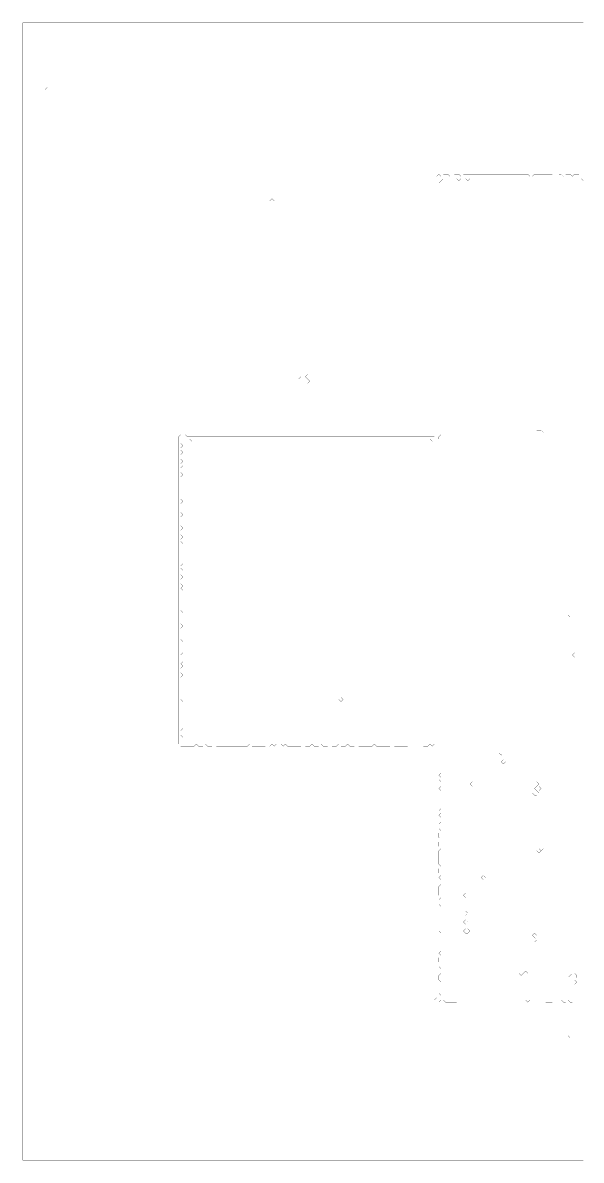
# Model space of a CAD drawing. Header units: metres. Extents: x 0 to 5148, y -5148 to 0.
# Drawn here: x 0 to 2529, y -5148 to 0 of the extents above; entities that cross this region are included whole.
import ezdxf

# ---------------------------------------------------------------- set-up
doc = ezdxf.new("R2010")
doc.units = ezdxf.units.M
for name, color, linetype in [('conductor', 1, 'Continuous'), ('dielectric', 8, 'Continuous'), ('substrate', 5, 'Continuous')]:
    doc.layers.add(name, color=color, linetype=linetype)

msp = doc.modelspace()

# ---------------------------------------------------------------- linework, layer by layer
at = {"layer": 'conductor', "const_width": 0.5}
msp.add_lwpolyline([(2538.7, -715.3), (2528.6, -705.2), (2518.6, -705.2), (2508.5, -705.2), (2498.4, -705.2), (2488.3, -705.2), (2478.3, -705.2), (2468.2, -705.2), (2458.1, -705.2), (2448, -705.2), (2438, -705.2), (2427.9, -705.2), (2417.8, -705.2), (2407.7, -705.2), (2397.7, -705.2), (2387.6, -705.2), (2377.5, -705.2), (2367.4, -705.2), (2357.4, -705.2), (2347.3, -705.2), (2337.2, -705.2), (2327.1, -705.2), (2317.1, -705.2), (2307, -705.2), (2296.9, -705.2), (2286.8, -705.2), (2276.8, -705.2), (2266.7, -705.2), (2256.6, -705.2), (2246.6, -705.2), (2236.5, -705.2), (2226.4, -705.2), (2216.3, -705.2), (2206.3, -705.2), (2196.2, -705.2), (2186.1, -705.2), (2176, -705.2), (2166, -705.2), (2155.9, -705.2), (2145.8, -705.2), (2135.7, -705.2), (2125.7, -705.2), (2115.6, -705.2), (2105.5, -705.2), (2095.4, -705.2), (2085.4, -705.2), (2075.3, -705.2), (2065.2, -705.2), (2055.1, -705.2), (2045.1, -705.2), (2035, -705.2), (2024.9, -705.2), (2014.8, -715.3), (2004.8, -705.2), (1994.7, -705.2), (1984.6, -705.2), (1974.5, -715.3), (1964.5, -705.2), (1954.4, -705.2), (1944.3, -705.2), (1934.2, -705.2), (1924.2, -705.2), (1914.1, -705.2), (1904, -705.2), (1894, -715.3), (1883.9, -725.3), (1894, -735.4), (1894, -745.5), (1894, -755.6), (1894, -765.6), (1894, -775.7), (1894, -785.8), (1894, -795.9), (1894, -805.9), (1894, -816), (1894, -826.1), (1894, -836.2), (1894, -846.2), (1894, -856.3), (1894, -866.4), (1894, -876.5), (1894, -886.5), (1894, -896.6), (1894, -906.7), (1894, -916.8), (1894, -926.8), (1894, -936.9), (1894, -947), (1894, -957.1), (1894, -967.1), (1894, -977.2), (1894, -987.3), (1894, -997.3), (1894, -1007.4), (1894, -1017.5), (1894, -1027.6), (1894, -1037.6), (1894, -1047.7), (1894, -1057.8), (1894, -1067.9), (1894, -1077.9), (1894, -1088), (1894, -1098.1), (1894, -1108.2), (1894, -1118.2), (1894, -1128.3), (1894, -1138.4), (1894, -1148.5), (1894, -1158.5), (1894, -1168.6), (1894, -1178.7), (1894, -1188.8), (1894, -1198.8), (1894, -1208.9), (1894, -1219), (1894, -1229.1), (1894, -1239.1), (1894, -1249.2), (1894, -1259.3), (1894, -1269.4), (1894, -1279.4), (1894, -1289.5), (1894, -1299.6), (1894, -1309.6), (1894, -1319.7), (1894, -1329.8), (1894, -1339.9), (1894, -1349.9), (1894, -1360), (1894, -1370.1), (1894, -1380.2), (1894, -1390.2), (1894, -1400.3), (1894, -1410.4), (1894, -1420.5), (1894, -1430.5), (1894, -1440.6), (1894, -1450.7), (1894, -1460.8), (1894, -1470.8), (1894, -1480.9), (1894, -1491), (1894, -1501.1), (1894, -1511.1), (1894, -1521.2), (1894, -1531.3), (1894, -1541.4), (1894, -1551.4), (1894, -1561.5), (1894, -1571.6), (1894, -1581.7), (1894, -1591.7), (1894, -1601.8), (1894, -1611.9), (1894, -1621.9), (1894, -1632), (1894, -1642.1), (1894, -1652.2), (1894, -1662.2), (1894, -1672.3), (1894, -1682.4), (1894, -1692.5), (1894, -1702.5), (1894, -1712.6), (1894, -1722.7), (1894, -1732.8), (1894, -1742.8), (1894, -1752.9), (1894, -1763), (1894, -1773.1), (1894, -1783.1), (1894, -1793.2), (1894, -1803.3), (1894, -1813.4), (1894, -1823.4), (1894, -1833.5), (1894, -1843.6), (1894, -1853.7), (1894, -1863.7), (1883.9, -1873.8), (1883.9, -1883.9), (1873.8, -1894), (1863.7, -1894), (1853.7, -1894), (1843.6, -1883.9), (1833.5, -1883.9), (1823.4, -1883.9), (1813.4, -1883.9), (1803.3, -1883.9), (1793.2, -1883.9), (1783.1, -1883.9), (1773.1, -1883.9), (1763, -1894), (1752.9, -1894), (1742.8, -1894), (1732.8, -1894), (1722.7, -1894), (1712.6, -1894), (1702.5, -1894), (1692.5, -1894), (1682.4, -1894), (1672.3, -1894), (1662.2, -1894), (1652.2, -1894), (1642.1, -1894), (1632, -1894), (1621.9, -1894), (1611.9, -1894), (1601.8, -1894), (1591.7, -1894), (1581.7, -1894), (1571.6, -1894), (1561.5, -1894), (1551.4, -1894), (1541.4, -1894), (1531.3, -1894), (1521.2, -1894), (1511.1, -1894), (1501.1, -1894), (1491, -1894), (1480.9, -1894), (1470.8, -1894), (1460.8, -1894), (1450.7, -1894), (1440.6, -1894), (1430.5, -1894), (1420.5, -1894), (1410.4, -1894), (1400.3, -1894), (1390.2, -1894), (1380.2, -1894), (1370.1, -1894), (1360, -1894), (1349.9, -1894), (1339.9, -1894), (1329.8, -1894), (1319.7, -1894), (1309.6, -1894), (1299.6, -1894), (1289.5, -1894), (1279.4, -1894), (1269.4, -1894), (1259.3, -1894), (1249.2, -1894), (1239.1, -1894), (1229.1, -1894), (1219, -1894), (1208.9, -1894), (1198.8, -1894), (1188.8, -1894), (1178.7, -1894), (1168.6, -1894), (1158.5, -1894), (1148.5, -1894), (1138.4, -1894), (1128.3, -1894), (1118.2, -1894), (1108.2, -1894), (1098.1, -1894), (1088, -1894), (1077.9, -1894), (1067.9, -1894), (1057.8, -1894), (1047.7, -1894), (1037.6, -1894), (1027.6, -1894), (1017.5, -1894), (1007.4, -1894), (997.3, -1894), (987.3, -1894), (977.2, -1894), (967.1, -1894), (957.1, -1894), (947, -1894), (936.9, -1894), (926.8, -1894), (916.8, -1894), (906.7, -1894), (896.6, -1894), (886.5, -1894), (876.5, -1894), (866.4, -1894), (856.3, -1894), (846.2, -1894), (836.2, -1894), (826.1, -1894), (816, -1894), (805.9, -1894), (795.9, -1894), (785.8, -1894), (775.7, -1894), (765.6, -1894), (755.6, -1883.9), (745.5, -1883.9), (735.4, -1883.9), (725.3, -1883.9), (725.3, -1894), (715.3, -1904), (725.3, -1914.1), (715.3, -1924.2), (715.3, -1934.2), (725.3, -1944.3), (715.3, -1954.4), (725.3, -1964.5), (715.3, -1974.5), (725.3, -1984.6), (715.3, -1994.7), (725.3, -2004.8), (715.3, -2014.8), (715.3, -2024.9), (715.3, -2035), (725.3, -2045.1), (715.3, -2055.1), (715.3, -2065.2), (715.3, -2075.3), (725.3, -2085.4), (715.3, -2095.4), (715.3, -2105.5), (715.3, -2115.6), (725.3, -2125.7), (715.3, -2135.7), (715.3, -2145.8), (715.3, -2155.9), (725.3, -2166), (715.3, -2176), (715.3, -2186.1), (715.3, -2196.2), (715.3, -2206.3), (715.3, -2216.3), (725.3, -2226.4), (715.3, -2236.5), (725.3, -2246.6), (715.3, -2256.6), (715.3, -2266.7), (715.3, -2276.8), (725.3, -2286.8), (715.3, -2296.9), (725.3, -2307), (715.3, -2317.1), (725.3, -2327.1), (715.3, -2337.2), (715.3, -2347.3), (725.3, -2357.4), (725.3, -2367.4), (725.3, -2377.5), (725.3, -2387.6), (725.3, -2397.7), (725.3, -2407.7), (715.3, -2417.8), (715.3, -2427.9), (725.3, -2438), (725.3, -2448), (715.3, -2458.1), (715.3, -2468.2), (725.3, -2478.3), (725.3, -2488.3), (715.3, -2498.4), (725.3, -2508.5), (715.3, -2518.6), (725.3, -2528.6), (715.3, -2538.7), (725.3, -2548.8), (715.3, -2558.9), (725.3, -2568.9), (725.3, -2579), (725.3, -2589.1), (725.3, -2599.1), (725.3, -2609.2), (725.3, -2619.3), (725.3, -2629.4), (725.3, -2639.4), (725.3, -2649.5), (715.3, -2659.6), (725.3, -2669.7), (725.3, -2679.7), (725.3, -2689.8), (725.3, -2699.9), (725.3, -2710), (715.3, -2720), (725.3, -2730.1), (715.3, -2740.2), (725.3, -2750.3), (725.3, -2760.3), (725.3, -2770.4), (715.3, -2780.5), (715.3, -2790.6), (725.3, -2800.6), (725.3, -2810.7), (715.3, -2820.8), (715.3, -2830.9), (725.3, -2840.9), (725.3, -2851), (715.3, -2861.1), (725.3, -2871.2), (725.3, -2881.2), (725.3, -2891.3), (715.3, -2901.4), (725.3, -2911.4), (715.3, -2921.5), (725.3, -2931.6), (715.3, -2941.7), (725.3, -2951.7), (715.3, -2961.8), (725.3, -2971.9), (725.3, -2982), (725.3, -2992), (725.3, -3002.1), (725.3, -3012.2), (725.3, -3022.3), (725.3, -3032.3), (725.3, -3042.4), (725.3, -3052.5), (715.3, -3062.6), (725.3, -3072.6), (725.3, -3082.7), (725.3, -3092.8), (715.3, -3102.9), (715.3, -3112.9), (725.3, -3123), (725.3, -3133.1), (725.3, -3143.2), (725.3, -3153.2), (725.3, -3163.3), (725.3, -3173.4), (725.3, -3183.5), (725.3, -3193.5), (715.3, -3203.6), (725.3, -3213.7), (715.3, -3223.8), (725.3, -3233.8), (725.3, -3243.9), (725.3, -3254), (735.4, -3254), (745.5, -3254), (755.6, -3254), (765.6, -3254), (775.7, -3254), (785.8, -3254), (795.9, -3254), (805.9, -3254), (816, -3254), (826.1, -3254), (836.2, -3254), (846.2, -3254), (856.3, -3254), (866.4, -3254), (876.5, -3254), (886.5, -3254), (896.6, -3254), (906.7, -3254), (916.8, -3254), (926.8, -3254), (936.9, -3254), (947, -3254), (957.1, -3254), (967.1, -3254), (977.2, -3254), (987.3, -3254), (997.3, -3254), (1007.4, -3254), (1017.5, -3254), (1027.6, -3254), (1037.6, -3254), (1047.7, -3254), (1057.8, -3254), (1067.9, -3254), (1077.9, -3254), (1088, -3254), (1098.1, -3254), (1108.2, -3254), (1118.2, -3254), (1128.3, -3254), (1138.4, -3254), (1148.5, -3254), (1158.5, -3254), (1168.6, -3254), (1178.7, -3254), (1188.8, -3254), (1198.8, -3254), (1208.9, -3254), (1219, -3254), (1229.1, -3254), (1239.1, -3254), (1249.2, -3254), (1259.3, -3254), (1269.4, -3254), (1279.4, -3254), (1289.5, -3254), (1299.6, -3254), (1309.6, -3254), (1319.7, -3254), (1329.8, -3254), (1339.9, -3254), (1349.9, -3254), (1360, -3254), (1370.1, -3254), (1380.2, -3254), (1390.2, -3254), (1400.3, -3254), (1410.4, -3254), (1420.5, -3254), (1430.5, -3254), (1440.6, -3254), (1450.7, -3254), (1460.8, -3254), (1470.8, -3254), (1480.9, -3254), (1491, -3254), (1501.1, -3254), (1511.1, -3254), (1521.2, -3254), (1531.3, -3254), (1541.4, -3254), (1551.4, -3254), (1561.5, -3254), (1571.6, -3254), (1581.7, -3254), (1591.7, -3254), (1601.8, -3254), (1611.9, -3254), (1621.9, -3254), (1632, -3254), (1642.1, -3254), (1652.2, -3254), (1662.2, -3254), (1672.3, -3254), (1682.4, -3254), (1692.5, -3254), (1702.5, -3254), (1712.6, -3254), (1722.7, -3254), (1732.8, -3254), (1742.8, -3254), (1752.9, -3254), (1763, -3254), (1773.1, -3254), (1783.1, -3254), (1793.2, -3254), (1803.3, -3254), (1813.4, -3254), (1823.4, -3254), (1833.5, -3254), (1843.6, -3254), (1853.7, -3254), (1863.7, -3254), (1873.8, -3254), (1883.9, -3254), (1894, -3264), (1894, -3274.1), (1894, -3284.2), (1894, -3294.3), (1894, -3304.3), (1894, -3314.4), (1894, -3324.5), (1894, -3334.6), (1894, -3344.6), (1894, -3354.7), (1894, -3364.8), (1894, -3374.9), (1894, -3384.9), (1894, -3395), (1883.9, -3405.1), (1894, -3415.2), (1883.9, -3425.2), (1894, -3435.3), (1883.9, -3445.4), (1894, -3455.5), (1883.9, -3465.5), (1894, -3475.6), (1894, -3485.7), (1894, -3495.8), (1894, -3505.8), (1894, -3515.9), (1894, -3526), (1894, -3536.1), (1883.9, -3546.1), (1894, -3556.2), (1883.9, -3566.3), (1894, -3576.3), (1883.9, -3586.4), (1894, -3596.5), (1883.9, -3606.6), (1894, -3616.6), (1883.9, -3626.7), (1894, -3636.8), (1883.9, -3646.9), (1894, -3656.9), (1883.9, -3667), (1883.9, -3677.1), (1883.9, -3687.2), (1894, -3697.2), (1883.9, -3707.3), (1883.9, -3717.4), (1883.9, -3727.5), (1894, -3737.5), (1883.9, -3747.6), (1883.9, -3757.7), (1883.9, -3767.8), (1883.9, -3777.8), (1883.9, -3787.9), (1883.9, -3798), (1883.9, -3808.1), (1894, -3818.1), (1883.9, -3828.2), (1883.9, -3838.3), (1883.9, -3848.4), (1894, -3858.4), (1883.9, -3868.5), (1894, -3878.6), (1883.9, -3888.6), (1894, -3898.7), (1883.9, -3908.8), (1883.9, -3918.9), (1883.9, -3928.9), (1883.9, -3939), (1883.9, -3949.1), (1894, -3959.2), (1883.9, -3969.2), (1894, -3979.3), (1883.9, -3989.4), (1894, -3999.5), (1894, -4009.5), (1894, -4019.6), (1894, -4029.7), (1894, -4039.8), (1894, -4049.8), (1894, -4059.9), (1894, -4070), (1894, -4080.1), (1894, -4090.1), (1894, -4100.2), (1883.9, -4110.3), (1894, -4120.4), (1894, -4130.4), (1894, -4140.5), (1894, -4150.6), (1894, -4160.7), (1894, -4170.7), (1894, -4180.8), (1894, -4190.9), (1894, -4200.9), (1883.9, -4211), (1894, -4221.1), (1883.9, -4231.2), (1883.9, -4241.2), (1883.9, -4251.3), (1894, -4261.4), (1883.9, -4271.5), (1894, -4281.5), (1883.9, -4291.6), (1894, -4301.7), (1883.9, -4311.8), (1883.9, -4321.8), (1883.9, -4331.9), (1894, -4342), (1883.9, -4352.1), (1894, -4362.1), (1894, -4372.2), (1894, -4382.3), (1883.9, -4392.4), (1894, -4402.4), (1883.9, -4412.5), (1894, -4422.6), (1883.9, -4432.7), (1894, -4422.6), (1904, -4422.6), (1914.1, -4432.7), (1924.2, -4432.7), (1934.2, -4432.7), (1944.3, -4432.7), (1954.4, -4432.7), (1964.5, -4432.7), (1974.5, -4422.6), (1984.6, -4422.6), (1994.7, -4422.6), (2004.8, -4422.6), (2014.8, -4422.6), (2024.9, -4422.6), (2035, -4422.6), (2045.1, -4422.6), (2055.1, -4422.6), (2065.2, -4422.6), (2075.3, -4422.6), (2085.4, -4422.6), (2095.4, -4422.6), (2105.5, -4422.6), (2115.6, -4422.6), (2125.7, -4432.7), (2135.7, -4422.6), (2145.8, -4422.6), (2155.9, -4422.6), (2166, -4422.6), (2176, -4422.6), (2186.1, -4422.6), (2196.2, -4422.6), (2206.3, -4432.7), (2216.3, -4422.6), (2226.4, -4422.6), (2236.5, -4422.6), (2246.6, -4422.6), (2256.6, -4422.6), (2266.7, -4422.6), (2276.8, -4422.6), (2286.8, -4432.7), (2296.9, -4422.6), (2307, -4422.6), (2317.1, -4422.6), (2327.1, -4422.6), (2337.2, -4422.6), (2347.3, -4422.6), (2357.4, -4422.6), (2367.4, -4432.7), (2377.5, -4432.7), (2387.6, -4432.7), (2397.7, -4432.7), (2407.7, -4422.6), (2417.8, -4422.6), (2427.9, -4422.6), (2438, -4422.6), (2448, -4432.7), (2458.1, -4432.7), (2468.2, -4422.6), (2478.3, -4432.7), (2488.3, -4432.7), (2498.4, -4422.6), (2508.5, -4422.6), (2518.6, -4422.6), (2528.6, -4432.7), (2538.7, -4422.6)], dxfattribs=at)
for points in [[(2317.1, -1853.7), (2327.1, -1843.6), (2337.2, -1843.6), (2347.3, -1843.6), (2357.4, -1853.7), (2347.3, -1863.7), (2337.2, -1863.7), (2327.1, -1863.7)], [(2468.2, -2679.7), (2478.3, -2669.7), (2488.3, -2679.7), (2478.3, -2689.8)], [(2488.3, -2861.1), (2498.4, -2851), (2508.5, -2861.1), (2498.4, -2871.2)], [(1430.5, -3062.6), (1440.6, -3052.5), (1450.7, -3062.6), (1440.6, -3072.6)], [(2155.9, -3304.3), (2166, -3294.3), (2176, -3304.3), (2166, -3314.4)], [(2166, -3344.6), (2176, -3334.6), (2186.1, -3344.6), (2176, -3354.7)], [(2024.9, -3445.4), (2035, -3435.3), (2045.1, -3445.4), (2035, -3455.5)], [(2317.1, -3445.4), (2327.1, -3435.3), (2337.2, -3445.4), (2327.1, -3455.5)], [(2307, -3485.7), (2317.1, -3475.6), (2327.1, -3475.6), (2337.2, -3485.7), (2327.1, -3495.8), (2317.1, -3495.8)], [(2317.1, -3465.5), (2327.1, -3455.5), (2337.2, -3455.5), (2347.3, -3465.5), (2337.2, -3475.6), (2327.1, -3475.6)], [(2327.1, -3747.6), (2337.2, -3737.5), (2347.3, -3747.6), (2337.2, -3757.7)], [(2337.2, -3737.5), (2347.3, -3727.5), (2357.4, -3737.5), (2347.3, -3747.6)], [(2075.3, -3868.5), (2085.4, -3858.4), (2095.4, -3868.5), (2085.4, -3878.6)], [(1994.7, -3949.1), (2004.8, -3939), (2014.8, -3949.1), (2004.8, -3959.2)], [(1994.7, -4029.7), (2004.8, -4019.6), (2014.8, -4029.7), (2004.8, -4039.8)], [(1994.7, -4070), (2004.8, -4059.9), (2014.8, -4070), (2004.8, -4080.1)], [(1994.7, -4110.3), (2004.8, -4100.2), (2014.8, -4100.2), (2024.9, -4110.3), (2014.8, -4120.4), (2004.8, -4120.4)], [(2307, -4130.4), (2317.1, -4120.4), (2327.1, -4130.4), (2317.1, -4140.5)], [(2307, -4150.6), (2317.1, -4140.5), (2327.1, -4150.6), (2317.1, -4160.7)], [(2246.6, -4301.7), (2256.6, -4291.6), (2266.7, -4301.7), (2256.6, -4311.8)], [(2266.7, -4301.7), (2276.8, -4291.6), (2286.8, -4301.7), (2276.8, -4311.8)], [(2478.3, -4311.8), (2488.3, -4301.7), (2498.4, -4301.7), (2508.5, -4311.8), (2508.5, -4321.8), (2498.4, -4331.9), (2488.3, -4331.9), (2478.3, -4331.9), (2468.2, -4321.8)], [(2488.3, -4342), (2498.4, -4331.9), (2508.5, -4342), (2498.4, -4352.1)], [(2468.2, -4593.8)]]:
    msp.add_lwpolyline(points, close=True, dxfattribs=at)
at = {"layer": 'dielectric', "const_width": 0.5}
for points in [[(1289.5, -1611.9)], [(826.1, -4321.8)]]:
    msp.add_lwpolyline(points, close=True, dxfattribs=at)
at = {"layer": 'substrate', "const_width": 0.5}
for points in [[(2538.7, 0), (2528.6, 0), (2518.6, 0), (2508.5, 0), (2498.4, 0), (2488.3, 0), (2478.3, 0), (2468.2, 0), (2458.1, 0), (2448, 0), (2438, 0), (2427.9, 0), (2417.8, 0), (2407.7, 0), (2397.7, 0), (2387.6, 0), (2377.5, 0), (2367.4, 0), (2357.4, 0), (2347.3, 0), (2337.2, 0), (2327.1, 0), (2317.1, 0), (2307, 0), (2296.9, 0), (2286.8, 0), (2276.8, 0), (2266.7, 0), (2256.6, 0), (2246.6, 0), (2236.5, 0), (2226.4, 0), (2216.3, 0), (2206.3, 0), (2196.2, 0), (2186.1, 0), (2176, 0), (2166, 0), (2155.9, 0), (2145.8, 0), (2135.7, 0), (2125.7, 0), (2115.6, 0), (2105.5, 0), (2095.4, 0), (2085.4, 0), (2075.3, 0), (2065.2, 0), (2055.1, 0), (2045.1, 0), (2035, 0), (2024.9, 0), (2014.8, 0), (2004.8, 0), (1994.7, 0), (1984.6, 0), (1974.5, 0), (1964.5, 0), (1954.4, 0), (1944.3, 0), (1934.2, 0), (1924.2, 0), (1914.1, 0), (1904, 0), (1894, 0), (1883.9, 0), (1873.8, 0), (1863.7, 0), (1853.7, 0), (1843.6, 0), (1833.5, 0), (1823.4, 0), (1813.4, 0), (1803.3, 0), (1793.2, 0), (1783.1, 0), (1773.1, 0), (1763, 0), (1752.9, 0), (1742.8, 0), (1732.8, 0), (1722.7, 0), (1712.6, 0), (1702.5, 0), (1692.5, 0), (1682.4, 0), (1672.3, 0), (1662.2, 0), (1652.2, 0), (1642.1, 0), (1632, 0), (1621.9, 0), (1611.9, 0), (1601.8, 0), (1591.7, 0), (1581.7, 0), (1571.6, 0), (1561.5, 0), (1551.4, 0), (1541.4, 0), (1531.3, 0), (1521.2, 0), (1511.1, 0), (1501.1, 0), (1491, 0), (1480.9, 0), (1470.8, 0), (1460.8, 0), (1450.7, 0), (1440.6, 0), (1430.5, 0), (1420.5, 0), (1410.4, 0), (1400.3, 0), (1390.2, 0), (1380.2, 0), (1370.1, 0), (1360, 0), (1349.9, 0), (1339.9, 0), (1329.8, 0), (1319.7, 0), (1309.6, 0), (1299.6, 0), (1289.5, 0), (1279.4, 0), (1269.4, 0), (1259.3, 0), (1249.2, 0), (1239.1, 0), (1229.1, 0), (1219, 0), (1208.9, 0), (1198.8, 0), (1188.8, 0), (1178.7, 0), (1168.6, 0), (1158.5, 0), (1148.5, 0), (1138.4, 0), (1128.3, 0), (1118.2, 0), (1108.2, 0), (1098.1, 0), (1088, 0), (1077.9, 0), (1067.9, 0), (1057.8, 0), (1047.7, 0), (1037.6, 0), (1027.6, 0), (1017.5, 0), (1007.4, 0), (997.3, 0), (987.3, 0), (977.2, 0), (967.1, 0), (957.1, 0), (947, 0), (936.9, 0), (926.8, 0), (916.8, 0), (906.7, 0), (896.6, 0), (886.5, 0), (876.5, 0), (866.4, 0), (856.3, 0), (846.2, 0), (836.2, 0), (826.1, 0), (816, 0), (805.9, 0), (795.9, 0), (785.8, 0), (775.7, 0), (765.6, 0), (755.6, 0), (745.5, 0), (735.4, 0), (725.3, 0), (715.3, 0), (705.2, 0), (695.1, 0), (685, 0), (675, 0), (664.9, 0), (654.8, 0), (644.8, 0), (634.7, 0), (624.6, 0), (614.5, 0), (604.5, 0), (594.4, 0), (584.3, 0), (574.2, 0), (564.2, 0), (554.1, 0), (544, 0), (533.9, 0), (523.9, 0), (513.8, 0), (503.7, 0), (493.6, 0), (483.6, 0), (473.5, 0), (463.4, 0), (453.3, 0), (443.3, 0), (433.2, 0), (423.1, 0), (413, 0), (403, 0), (392.9, 0), (382.8, 0), (372.7, 0), (362.7, 0), (352.6, 0), (342.5, 0), (332.4, 0), (322.4, 0), (312.3, 0), (302.2, 0), (292.2, 0), (282.1, 0), (272, 0), (261.9, 0), (251.9, 0), (241.8, 0), (231.7, 0), (221.6, 0), (211.6, 0), (201.5, 0), (191.4, 0), (181.3, 0), (171.3, 0), (161.2, 0), (151.1, 0), (141, 0), (131, 0), (120.9, 0), (110.8, 0), (100.7, 0), (90.7, 0), (80.6, 0), (70.5, 0), (60.4, 0), (50.4, 0), (40.3, 0), (30.2, 0), (20.1, 0), (10.1, 0), (0, 0), (0, -10.1), (0, -20.1), (0, -30.2), (0, -40.3), (0, -50.4), (0, -60.4), (0, -70.5), (0, -80.6), (0, -90.7), (0, -100.7), (0, -110.8), (0, -120.9), (0, -131), (0, -141), (0, -151.1), (0, -161.2), (0, -171.3), (0, -181.3), (0, -191.4), (0, -201.5), (0, -211.6), (0, -221.6), (0, -231.7), (0, -241.8), (0, -251.9), (0, -261.9), (0, -272), (0, -282.1), (0, -292.2), (0, -302.2), (0, -312.3), (0, -322.4), (0, -332.4), (0, -342.5), (0, -352.6), (0, -362.7), (0, -372.7), (0, -382.8), (0, -392.9), (0, -403), (0, -413), (0, -423.1), (0, -433.2), (0, -443.3), (0, -453.3), (0, -463.4), (0, -473.5), (0, -483.6), (0, -493.6), (0, -503.7), (0, -513.8), (0, -523.9), (0, -533.9), (0, -544), (0, -554.1), (0, -564.2), (0, -574.2), (0, -584.3), (0, -594.4), (0, -604.5), (0, -614.5), (0, -624.6), (0, -634.7), (0, -644.8), (0, -654.8), (0, -664.9), (0, -675), (0, -685), (0, -695.1), (0, -705.2), (0, -715.3), (0, -725.3), (0, -735.4), (0, -745.5), (0, -755.6), (0, -765.6), (0, -775.7), (0, -785.8), (0, -795.9), (0, -805.9), (0, -816), (0, -826.1), (0, -836.2), (0, -846.2), (0, -856.3), (0, -866.4), (0, -876.5), (0, -886.5), (0, -896.6), (0, -906.7), (0, -916.8), (0, -926.8), (0, -936.9), (0, -947), (0, -957.1), (0, -967.1), (0, -977.2), (0, -987.3), (0, -997.3), (0, -1007.4), (0, -1017.5), (0, -1027.6), (0, -1037.6), (0, -1047.7), (0, -1057.8), (0, -1067.9), (0, -1077.9), (0, -1088), (0, -1098.1), (0, -1108.2), (0, -1118.2), (0, -1128.3), (0, -1138.4), (0, -1148.5), (0, -1158.5), (0, -1168.6), (0, -1178.7), (0, -1188.8), (0, -1198.8), (0, -1208.9), (0, -1219), (0, -1229.1), (0, -1239.1), (0, -1249.2), (0, -1259.3), (0, -1269.4), (0, -1279.4), (0, -1289.5), (0, -1299.6), (0, -1309.6), (0, -1319.7), (0, -1329.8), (0, -1339.9), (0, -1349.9), (0, -1360), (0, -1370.1), (0, -1380.2), (0, -1390.2), (0, -1400.3), (0, -1410.4), (0, -1420.5), (0, -1430.5), (0, -1440.6), (0, -1450.7), (0, -1460.8), (0, -1470.8), (0, -1480.9), (0, -1491), (0, -1501.1), (0, -1511.1), (0, -1521.2), (0, -1531.3), (0, -1541.4), (0, -1551.4), (0, -1561.5), (0, -1571.6), (0, -1581.7), (0, -1591.7), (0, -1601.8), (0, -1611.9), (0, -1621.9), (0, -1632), (0, -1642.1), (0, -1652.2), (0, -1662.2), (0, -1672.3), (0, -1682.4), (0, -1692.5), (0, -1702.5), (0, -1712.6), (0, -1722.7), (0, -1732.8), (0, -1742.8), (0, -1752.9), (0, -1763), (0, -1773.1), (0, -1783.1), (0, -1793.2), (0, -1803.3), (0, -1813.4), (0, -1823.4), (0, -1833.5), (0, -1843.6), (0, -1853.7), (0, -1863.7), (0, -1873.8), (0, -1883.9), (0, -1894), (0, -1904), (0, -1914.1), (0, -1924.2), (0, -1934.2), (0, -1944.3), (0, -1954.4), (0, -1964.5), (0, -1974.5), (0, -1984.6), (0, -1994.7), (0, -2004.8), (0, -2014.8), (0, -2024.9), (0, -2035), (0, -2045.1), (0, -2055.1), (0, -2065.2), (0, -2075.3), (0, -2085.4), (0, -2095.4), (0, -2105.5), (0, -2115.6), (0, -2125.7), (0, -2135.7), (0, -2145.8), (0, -2155.9), (0, -2166), (0, -2176), (0, -2186.1), (0, -2196.2), (0, -2206.3), (0, -2216.3), (0, -2226.4), (0, -2236.5), (0, -2246.6), (0, -2256.6), (0, -2266.7), (0, -2276.8), (0, -2286.8), (0, -2296.9), (0, -2307), (0, -2317.1), (0, -2327.1), (0, -2337.2), (0, -2347.3), (0, -2357.4), (0, -2367.4), (0, -2377.5), (0, -2387.6), (0, -2397.7), (0, -2407.7), (0, -2417.8), (0, -2427.9), (0, -2438), (0, -2448), (0, -2458.1), (0, -2468.2), (0, -2478.3), (0, -2488.3), (0, -2498.4), (0, -2508.5), (0, -2518.6), (0, -2528.6), (0, -2538.7), (0, -2548.8), (0, -2558.9), (0, -2568.9), (0, -2579), (0, -2589.1), (0, -2599.1), (0, -2609.2), (0, -2619.3), (0, -2629.4), (0, -2639.4), (0, -2649.5), (0, -2659.6), (0, -2669.7), (0, -2679.7), (0, -2689.8), (0, -2699.9), (0, -2710), (0, -2720), (0, -2730.1), (0, -2740.2), (0, -2750.3), (0, -2760.3), (0, -2770.4), (0, -2780.5), (0, -2790.6), (0, -2800.6), (0, -2810.7), (0, -2820.8), (0, -2830.9), (0, -2840.9), (0, -2851), (0, -2861.1), (0, -2871.2), (0, -2881.2), (0, -2891.3), (0, -2901.4), (0, -2911.4), (0, -2921.5), (0, -2931.6), (0, -2941.7), (0, -2951.7), (0, -2961.8), (0, -2971.9), (0, -2982), (0, -2992), (0, -3002.1), (0, -3012.2), (0, -3022.3), (0, -3032.3), (0, -3042.4), (0, -3052.5), (0, -3062.6), (0, -3072.6), (0, -3082.7), (0, -3092.8), (0, -3102.9), (0, -3112.9), (0, -3123), (0, -3133.1), (0, -3143.2), (0, -3153.2), (0, -3163.3), (0, -3173.4), (0, -3183.5), (0, -3193.5), (0, -3203.6), (0, -3213.7), (0, -3223.8), (0, -3233.8), (0, -3243.9), (0, -3254), (0, -3264), (0, -3274.1), (0, -3284.2), (0, -3294.3), (0, -3304.3), (0, -3314.4), (0, -3324.5), (0, -3334.6), (0, -3344.6), (0, -3354.7), (0, -3364.8), (0, -3374.9), (0, -3384.9), (0, -3395), (0, -3405.1), (0, -3415.2), (0, -3425.2), (0, -3435.3), (0, -3445.4), (0, -3455.5), (0, -3465.5), (0, -3475.6), (0, -3485.7), (0, -3495.8), (0, -3505.8), (0, -3515.9), (0, -3526), (0, -3536.1), (0, -3546.1), (0, -3556.2), (0, -3566.3), (0, -3576.3), (0, -3586.4), (0, -3596.5), (0, -3606.6), (0, -3616.6), (0, -3626.7), (0, -3636.8), (0, -3646.9), (0, -3656.9), (0, -3667), (0, -3677.1), (0, -3687.2), (0, -3697.2), (0, -3707.3), (0, -3717.4), (0, -3727.5), (0, -3737.5), (0, -3747.6), (0, -3757.7), (0, -3767.8), (0, -3777.8), (0, -3787.9), (0, -3798), (0, -3808.1), (0, -3818.1), (0, -3828.2), (0, -3838.3), (0, -3848.4), (0, -3858.4), (0, -3868.5), (0, -3878.6), (0, -3888.6), (0, -3898.7), (0, -3908.8), (0, -3918.9), (0, -3928.9), (0, -3939), (0, -3949.1), (0, -3959.2), (0, -3969.2), (0, -3979.3), (0, -3989.4), (0, -3999.5), (0, -4009.5), (0, -4019.6), (0, -4029.7), (0, -4039.8), (0, -4049.8), (0, -4059.9), (0, -4070), (0, -4080.1), (0, -4090.1), (0, -4100.2), (0, -4110.3), (0, -4120.4), (0, -4130.4), (0, -4140.5), (0, -4150.6), (0, -4160.7), (0, -4170.7), (0, -4180.8), (0, -4190.9), (0, -4200.9), (0, -4211), (0, -4221.1), (0, -4231.2), (0, -4241.2), (0, -4251.3), (0, -4261.4), (0, -4271.5), (0, -4281.5), (0, -4291.6), (0, -4301.7), (0, -4311.8), (0, -4321.8), (0, -4331.9), (0, -4342), (0, -4352.1), (0, -4362.1), (0, -4372.2), (0, -4382.3), (0, -4392.4), (0, -4402.4), (0, -4412.5), (0, -4422.6), (0, -4432.7), (0, -4442.7), (0, -4452.8), (0, -4462.9), (0, -4473), (0, -4483), (0, -4493.1), (0, -4503.2), (0, -4513.2), (0, -4523.3), (0, -4533.4), (0, -4543.5), (0, -4553.5), (0, -4563.6), (0, -4573.7), (0, -4583.8), (0, -4593.8), (0, -4603.9), (0, -4614), (0, -4624.1), (0, -4634.1), (0, -4644.2), (0, -4654.3), (0, -4664.4), (0, -4674.4), (0, -4684.5), (0, -4694.6), (0, -4704.7), (0, -4714.7), (0, -4724.8), (0, -4734.9), (0, -4745), (0, -4755), (0, -4765.1), (0, -4775.2), (0, -4785.3), (0, -4795.3), (0, -4805.4), (0, -4815.5), (0, -4825.6), (0, -4835.6), (0, -4845.7), (0, -4855.8), (0, -4865.8), (0, -4875.9), (0, -4886), (0, -4896.1), (0, -4906.1), (0, -4916.2), (0, -4926.3), (0, -4936.4), (0, -4946.4), (0, -4956.5), (0, -4966.6), (0, -4976.7), (0, -4986.7), (0, -4996.8), (0, -5006.9), (0, -5017), (0, -5027), (0, -5037.1), (0, -5047.2), (0, -5057.3), (0, -5067.3), (0, -5077.4), (0, -5087.5), (0, -5097.6), (0, -5107.6), (0, -5117.7), (0, -5127.8), (0, -5137.9), (0, -5147.9), (10.1, -5147.9), (20.1, -5147.9), (30.2, -5147.9), (40.3, -5147.9), (50.4, -5147.9), (60.4, -5147.9), (70.5, -5147.9), (80.6, -5147.9), (90.7, -5147.9), (100.7, -5147.9), (110.8, -5147.9), (120.9, -5147.9), (131, -5147.9), (141, -5147.9), (151.1, -5147.9), (161.2, -5147.9), (171.3, -5147.9), (181.3, -5147.9), (191.4, -5147.9), (201.5, -5147.9), (211.6, -5147.9), (221.6, -5147.9), (231.7, -5147.9), (241.8, -5147.9), (251.9, -5147.9), (261.9, -5147.9), (272, -5147.9), (282.1, -5147.9), (292.2, -5147.9), (302.2, -5147.9), (312.3, -5147.9), (322.4, -5147.9), (332.4, -5147.9), (342.5, -5147.9), (352.6, -5147.9), (362.7, -5147.9), (372.7, -5147.9), (382.8, -5147.9), (392.9, -5147.9), (403, -5147.9), (413, -5147.9), (423.1, -5147.9), (433.2, -5147.9), (443.3, -5147.9), (453.3, -5147.9), (463.4, -5147.9), (473.5, -5147.9), (483.6, -5147.9), (493.6, -5147.9), (503.7, -5147.9), (513.8, -5147.9), (523.9, -5147.9), (533.9, -5147.9), (544, -5147.9), (554.1, -5147.9), (564.2, -5147.9), (574.2, -5147.9), (584.3, -5147.9), (594.4, -5147.9), (604.5, -5147.9), (614.5, -5147.9), (624.6, -5147.9), (634.7, -5147.9), (644.8, -5147.9), (654.8, -5147.9), (664.9, -5147.9), (675, -5147.9), (685, -5147.9), (695.1, -5147.9), (705.2, -5147.9), (715.3, -5147.9), (725.3, -5147.9), (735.4, -5147.9), (745.5, -5147.9), (755.6, -5147.9), (765.6, -5147.9), (775.7, -5147.9), (785.8, -5147.9), (795.9, -5147.9), (805.9, -5147.9), (816, -5147.9), (826.1, -5147.9), (836.2, -5147.9), (846.2, -5147.9), (856.3, -5147.9), (866.4, -5147.9), (876.5, -5147.9), (886.5, -5147.9), (896.6, -5147.9), (906.7, -5147.9), (916.8, -5147.9), (926.8, -5147.9), (936.9, -5147.9), (947, -5147.9), (957.1, -5147.9), (967.1, -5147.9), (977.2, -5147.9), (987.3, -5147.9), (997.3, -5147.9), (1007.4, -5147.9), (1017.5, -5147.9), (1027.6, -5147.9), (1037.6, -5147.9), (1047.7, -5147.9), (1057.8, -5147.9), (1067.9, -5147.9), (1077.9, -5147.9), (1088, -5147.9), (1098.1, -5147.9), (1108.2, -5147.9), (1118.2, -5147.9), (1128.3, -5147.9), (1138.4, -5147.9), (1148.5, -5147.9), (1158.5, -5147.9), (1168.6, -5147.9), (1178.7, -5147.9), (1188.8, -5147.9), (1198.8, -5147.9), (1208.9, -5147.9), (1219, -5147.9), (1229.1, -5147.9), (1239.1, -5147.9), (1249.2, -5147.9), (1259.3, -5147.9), (1269.4, -5147.9), (1279.4, -5147.9), (1289.5, -5147.9), (1299.6, -5147.9), (1309.6, -5147.9), (1319.7, -5147.9), (1329.8, -5147.9), (1339.9, -5147.9), (1349.9, -5147.9), (1360, -5147.9), (1370.1, -5147.9), (1380.2, -5147.9), (1390.2, -5147.9), (1400.3, -5147.9), (1410.4, -5147.9), (1420.5, -5147.9), (1430.5, -5147.9), (1440.6, -5147.9), (1450.7, -5147.9), (1460.8, -5147.9), (1470.8, -5147.9), (1480.9, -5147.9), (1491, -5147.9), (1501.1, -5147.9), (1511.1, -5147.9), (1521.2, -5147.9), (1531.3, -5147.9), (1541.4, -5147.9), (1551.4, -5147.9), (1561.5, -5147.9), (1571.6, -5147.9), (1581.7, -5147.9), (1591.7, -5147.9), (1601.8, -5147.9), (1611.9, -5147.9), (1621.9, -5147.9), (1632, -5147.9), (1642.1, -5147.9), (1652.2, -5147.9), (1662.2, -5147.9), (1672.3, -5147.9), (1682.4, -5147.9), (1692.5, -5147.9), (1702.5, -5147.9), (1712.6, -5147.9), (1722.7, -5147.9), (1732.8, -5147.9), (1742.8, -5147.9), (1752.9, -5147.9), (1763, -5147.9), (1773.1, -5147.9), (1783.1, -5147.9), (1793.2, -5147.9), (1803.3, -5147.9), (1813.4, -5147.9), (1823.4, -5147.9), (1833.5, -5147.9), (1843.6, -5147.9), (1853.7, -5147.9), (1863.7, -5147.9), (1873.8, -5147.9), (1883.9, -5147.9), (1894, -5147.9), (1904, -5147.9), (1914.1, -5147.9), (1924.2, -5147.9), (1934.2, -5147.9), (1944.3, -5147.9), (1954.4, -5147.9), (1964.5, -5147.9), (1974.5, -5147.9), (1984.6, -5147.9), (1994.7, -5147.9), (2004.8, -5147.9), (2014.8, -5147.9), (2024.9, -5147.9), (2035, -5147.9), (2045.1, -5147.9), (2055.1, -5147.9), (2065.2, -5147.9), (2075.3, -5147.9), (2085.4, -5147.9), (2095.4, -5147.9), (2105.5, -5147.9), (2115.6, -5147.9), (2125.7, -5147.9), (2135.7, -5147.9), (2145.8, -5147.9), (2155.9, -5147.9), (2166, -5147.9), (2176, -5147.9), (2186.1, -5147.9), (2196.2, -5147.9), (2206.3, -5147.9), (2216.3, -5147.9), (2226.4, -5147.9), (2236.5, -5147.9), (2246.6, -5147.9), (2256.6, -5147.9), (2266.7, -5147.9), (2276.8, -5147.9), (2286.8, -5147.9), (2296.9, -5147.9), (2307, -5147.9), (2317.1, -5147.9), (2327.1, -5147.9), (2337.2, -5147.9), (2347.3, -5147.9), (2357.4, -5147.9), (2367.4, -5147.9), (2377.5, -5147.9), (2387.6, -5147.9), (2397.7, -5147.9), (2407.7, -5147.9), (2417.8, -5147.9), (2427.9, -5147.9), (2438, -5147.9), (2448, -5147.9), (2458.1, -5147.9), (2468.2, -5147.9), (2478.3, -5147.9), (2488.3, -5147.9), (2498.4, -5147.9), (2508.5, -5147.9), (2518.6, -5147.9), (2528.6, -5147.9), (2538.7, -5147.9)], [(2538.7, -4442.7), (2528.6, -4442.7), (2518.6, -4442.7), (2508.5, -4442.7), (2498.4, -4442.7), (2488.3, -4442.7), (2478.3, -4442.7), (2468.2, -4442.7), (2458.1, -4442.7), (2448, -4442.7), (2438, -4442.7), (2427.9, -4442.7), (2417.8, -4442.7), (2407.7, -4442.7), (2397.7, -4442.7), (2387.6, -4442.7), (2377.5, -4442.7), (2367.4, -4442.7), (2357.4, -4442.7), (2347.3, -4442.7), (2337.2, -4442.7), (2327.1, -4442.7), (2317.1, -4442.7), (2307, -4442.7), (2296.9, -4442.7), (2286.8, -4442.7), (2276.8, -4442.7), (2266.7, -4442.7), (2256.6, -4442.7), (2246.6, -4442.7), (2236.5, -4442.7), (2226.4, -4442.7), (2216.3, -4442.7), (2206.3, -4442.7), (2196.2, -4442.7), (2186.1, -4442.7), (2176, -4442.7), (2166, -4442.7), (2155.9, -4442.7), (2145.8, -4442.7), (2135.7, -4442.7), (2125.7, -4442.7), (2115.6, -4442.7), (2105.5, -4442.7), (2095.4, -4442.7), (2085.4, -4442.7), (2075.3, -4442.7), (2065.2, -4442.7), (2055.1, -4442.7), (2045.1, -4442.7), (2035, -4442.7), (2024.9, -4442.7), (2014.8, -4442.7), (2004.8, -4442.7), (1994.7, -4442.7), (1984.6, -4442.7), (1974.5, -4442.7), (1964.5, -4442.7), (1954.4, -4442.7), (1944.3, -4442.7), (1934.2, -4442.7), (1924.2, -4442.7), (1914.1, -4442.7), (1904, -4442.7), (1894, -4442.7), (1883.9, -4442.7), (1873.8, -4432.7), (1863.7, -4422.6), (1873.8, -4412.5), (1873.8, -4402.4), (1873.8, -4392.4), (1873.8, -4382.3), (1873.8, -4372.2), (1873.8, -4362.1), (1873.8, -4352.1), (1873.8, -4342), (1873.8, -4331.9), (1873.8, -4321.8), (1873.8, -4311.8), (1873.8, -4301.7), (1873.8, -4291.6), (1873.8, -4281.5), (1873.8, -4271.5), (1873.8, -4261.4), (1873.8, -4251.3), (1873.8, -4241.2), (1873.8, -4231.2), (1873.8, -4221.1), (1873.8, -4211), (1873.8, -4200.9), (1873.8, -4190.9), (1873.8, -4180.8), (1873.8, -4170.7), (1873.8, -4160.7), (1873.8, -4150.6), (1873.8, -4140.5), (1873.8, -4130.4), (1873.8, -4120.4), (1873.8, -4110.3), (1873.8, -4100.2), (1873.8, -4090.1), (1873.8, -4080.1), (1873.8, -4070), (1873.8, -4059.9), (1873.8, -4049.8), (1873.8, -4039.8), (1873.8, -4029.7), (1873.8, -4019.6), (1873.8, -4009.5), (1873.8, -3999.5), (1873.8, -3989.4), (1873.8, -3979.3), (1873.8, -3969.2), (1873.8, -3959.2), (1873.8, -3949.1), (1873.8, -3939), (1873.8, -3928.9), (1873.8, -3918.9), (1873.8, -3908.8), (1873.8, -3898.7), (1873.8, -3888.6), (1873.8, -3878.6), (1873.8, -3868.5), (1873.8, -3858.4), (1873.8, -3848.4), (1873.8, -3838.3), (1873.8, -3828.2), (1873.8, -3818.1), (1873.8, -3808.1), (1873.8, -3798), (1873.8, -3787.9), (1873.8, -3777.8), (1873.8, -3767.8), (1873.8, -3757.7), (1873.8, -3747.6), (1873.8, -3737.5), (1873.8, -3727.5), (1873.8, -3717.4), (1873.8, -3707.3), (1873.8, -3697.2), (1873.8, -3687.2), (1873.8, -3677.1), (1873.8, -3667), (1873.8, -3656.9), (1873.8, -3646.9), (1873.8, -3636.8), (1873.8, -3626.7), (1873.8, -3616.6), (1873.8, -3606.6), (1873.8, -3596.5), (1873.8, -3586.4), (1873.8, -3576.3), (1873.8, -3566.3), (1873.8, -3556.2), (1873.8, -3546.1), (1873.8, -3536.1), (1873.8, -3526), (1873.8, -3515.9), (1873.8, -3505.8), (1873.8, -3495.8), (1873.8, -3485.7), (1873.8, -3475.6), (1873.8, -3465.5), (1873.8, -3455.5), (1873.8, -3445.4), (1873.8, -3435.3), (1873.8, -3425.2), (1873.8, -3415.2), (1873.8, -3405.1), (1873.8, -3395), (1873.8, -3384.9), (1873.8, -3374.9), (1873.8, -3364.8), (1873.8, -3354.7), (1873.8, -3344.6), (1873.8, -3334.6), (1873.8, -3324.5), (1873.8, -3314.4), (1873.8, -3304.3), (1883.9, -3294.3), (1873.8, -3284.2), (1873.8, -3274.1), (1863.7, -3264), (1853.7, -3274.1), (1843.6, -3264), (1833.5, -3274.1), (1823.4, -3274.1), (1813.4, -3274.1), (1803.3, -3264), (1793.2, -3264), (1783.1, -3264), (1773.1, -3264), (1763, -3264), (1752.9, -3264), (1742.8, -3274.1), (1732.8, -3274.1), (1722.7, -3274.1), (1712.6, -3274.1), (1702.5, -3274.1), (1692.5, -3274.1), (1682.4, -3274.1), (1672.3, -3264), (1662.2, -3274.1), (1652.2, -3274.1), (1642.1, -3274.1), (1632, -3274.1), (1621.9, -3274.1), (1611.9, -3274.1), (1601.8, -3274.1), (1591.7, -3264), (1581.7, -3274.1), (1571.6, -3274.1), (1561.5, -3274.1), (1551.4, -3274.1), (1541.4, -3274.1), (1531.3, -3274.1), (1521.2, -3274.1), (1511.1, -3264), (1501.1, -3274.1), (1491, -3274.1), (1480.9, -3274.1), (1470.8, -3264), (1460.8, -3274.1), (1450.7, -3274.1), (1440.6, -3274.1), (1430.5, -3264), (1420.5, -3274.1), (1410.4, -3274.1), (1400.3, -3274.1), (1390.2, -3264), (1380.2, -3274.1), (1370.1, -3274.1), (1360, -3274.1), (1349.9, -3264), (1339.9, -3274.1), (1329.8, -3274.1), (1319.7, -3274.1), (1309.6, -3264), (1299.6, -3274.1), (1289.5, -3274.1), (1279.4, -3274.1), (1269.4, -3264), (1259.3, -3274.1), (1249.2, -3274.1), (1239.1, -3274.1), (1229.1, -3274.1), (1219, -3274.1), (1208.9, -3274.1), (1198.8, -3274.1), (1188.8, -3264), (1178.7, -3274.1), (1168.6, -3264), (1158.5, -3264), (1148.5, -3264), (1138.4, -3274.1), (1128.3, -3264), (1118.2, -3274.1), (1108.2, -3264), (1098.1, -3274.1), (1088, -3274.1), (1077.9, -3274.1), (1067.9, -3274.1), (1057.8, -3274.1), (1047.7, -3274.1), (1037.6, -3274.1), (1027.6, -3264), (1017.5, -3274.1), (1007.4, -3274.1), (997.3, -3274.1), (987.3, -3274.1), (977.2, -3274.1), (967.1, -3274.1), (957.1, -3274.1), (947, -3274.1), (936.9, -3274.1), (926.8, -3274.1), (916.8, -3274.1), (906.7, -3274.1), (896.6, -3274.1), (886.5, -3274.1), (876.5, -3274.1), (866.4, -3264), (856.3, -3274.1), (846.2, -3274.1), (836.2, -3274.1), (826.1, -3264), (816, -3274.1), (805.9, -3274.1), (795.9, -3274.1), (785.8, -3264), (775.7, -3274.1), (765.6, -3274.1), (755.6, -3274.1), (745.5, -3274.1), (735.4, -3274.1), (725.3, -3274.1), (715.3, -3274.1), (705.2, -3264), (705.2, -3254), (705.2, -3243.9), (705.2, -3233.8), (705.2, -3223.8), (705.2, -3213.7), (705.2, -3203.6), (705.2, -3193.5), (705.2, -3183.5), (705.2, -3173.4), (705.2, -3163.3), (705.2, -3153.2), (705.2, -3143.2), (705.2, -3133.1), (705.2, -3123), (705.2, -3112.9), (705.2, -3102.9), (705.2, -3092.8), (705.2, -3082.7), (705.2, -3072.6), (705.2, -3062.6), (705.2, -3052.5), (705.2, -3042.4), (705.2, -3032.3), (705.2, -3022.3), (705.2, -3012.2), (705.2, -3002.1), (705.2, -2992), (705.2, -2982), (705.2, -2971.9), (705.2, -2961.8), (705.2, -2951.7), (705.2, -2941.7), (705.2, -2931.6), (705.2, -2921.5), (705.2, -2911.4), (705.2, -2901.4), (705.2, -2891.3), (705.2, -2881.2), (705.2, -2871.2), (705.2, -2861.1), (705.2, -2851), (705.2, -2840.9), (705.2, -2830.9), (705.2, -2820.8), (705.2, -2810.7), (705.2, -2800.6), (705.2, -2790.6), (705.2, -2780.5), (705.2, -2770.4), (705.2, -2760.3), (705.2, -2750.3), (705.2, -2740.2), (705.2, -2730.1), (705.2, -2720), (705.2, -2710), (705.2, -2699.9), (705.2, -2689.8), (705.2, -2679.7), (705.2, -2669.7), (705.2, -2659.6), (705.2, -2649.5), (705.2, -2639.4), (705.2, -2629.4), (705.2, -2619.3), (705.2, -2609.2), (705.2, -2599.1), (705.2, -2589.1), (705.2, -2579), (705.2, -2568.9), (705.2, -2558.9), (705.2, -2548.8), (705.2, -2538.7), (705.2, -2528.6), (705.2, -2518.6), (705.2, -2508.5), (705.2, -2498.4), (705.2, -2488.3), (705.2, -2478.3), (705.2, -2468.2), (705.2, -2458.1), (705.2, -2448), (705.2, -2438), (705.2, -2427.9), (705.2, -2417.8), (705.2, -2407.7), (705.2, -2397.7), (705.2, -2387.6), (705.2, -2377.5), (705.2, -2367.4), (705.2, -2357.4), (705.2, -2347.3), (705.2, -2337.2), (705.2, -2327.1), (705.2, -2317.1), (705.2, -2307), (705.2, -2296.9), (705.2, -2286.8), (705.2, -2276.8), (705.2, -2266.7), (705.2, -2256.6), (705.2, -2246.6), (705.2, -2236.5), (705.2, -2226.4), (705.2, -2216.3), (705.2, -2206.3), (705.2, -2196.2), (705.2, -2186.1), (705.2, -2176), (705.2, -2166), (705.2, -2155.9), (705.2, -2145.8), (705.2, -2135.7), (705.2, -2125.7), (705.2, -2115.6), (705.2, -2105.5), (705.2, -2095.4), (705.2, -2085.4), (705.2, -2075.3), (705.2, -2065.2), (705.2, -2055.1), (705.2, -2045.1), (705.2, -2035), (705.2, -2024.9), (705.2, -2014.8), (705.2, -2004.8), (705.2, -1994.7), (705.2, -1984.6), (705.2, -1974.5), (705.2, -1964.5), (705.2, -1954.4), (705.2, -1944.3), (705.2, -1934.2), (705.2, -1924.2), (705.2, -1914.1), (705.2, -1904), (705.2, -1894), (705.2, -1883.9), (705.2, -1873.8), (715.3, -1863.7), (725.3, -1863.7), (735.4, -1863.7), (745.5, -1873.8), (755.6, -1873.8), (765.6, -1873.8), (775.7, -1873.8), (785.8, -1873.8), (795.9, -1873.8), (805.9, -1873.8), (816, -1873.8), (826.1, -1873.8), (836.2, -1873.8), (846.2, -1873.8), (856.3, -1873.8), (866.4, -1873.8), (876.5, -1873.8), (886.5, -1873.8), (896.6, -1873.8), (906.7, -1873.8), (916.8, -1873.8), (926.8, -1873.8), (936.9, -1873.8), (947, -1873.8), (957.1, -1873.8), (967.1, -1873.8), (977.2, -1873.8), (987.3, -1873.8), (997.3, -1873.8), (1007.4, -1873.8), (1017.5, -1873.8), (1027.6, -1873.8), (1037.6, -1873.8), (1047.7, -1873.8), (1057.8, -1873.8), (1067.9, -1873.8), (1077.9, -1873.8), (1088, -1873.8), (1098.1, -1873.8), (1108.2, -1873.8), (1118.2, -1873.8), (1128.3, -1873.8), (1138.4, -1873.8), (1148.5, -1873.8), (1158.5, -1873.8), (1168.6, -1873.8), (1178.7, -1873.8), (1188.8, -1873.8), (1198.8, -1873.8), (1208.9, -1873.8), (1219, -1873.8), (1229.1, -1873.8), (1239.1, -1873.8), (1249.2, -1873.8), (1259.3, -1873.8), (1269.4, -1873.8), (1279.4, -1873.8), (1289.5, -1873.8), (1299.6, -1873.8), (1309.6, -1873.8), (1319.7, -1873.8), (1329.8, -1873.8), (1339.9, -1873.8), (1349.9, -1873.8), (1360, -1873.8), (1370.1, -1873.8), (1380.2, -1873.8), (1390.2, -1873.8), (1400.3, -1873.8), (1410.4, -1873.8), (1420.5, -1873.8), (1430.5, -1873.8), (1440.6, -1873.8), (1450.7, -1873.8), (1460.8, -1873.8), (1470.8, -1873.8), (1480.9, -1873.8), (1491, -1873.8), (1501.1, -1873.8), (1511.1, -1873.8), (1521.2, -1873.8), (1531.3, -1873.8), (1541.4, -1873.8), (1551.4, -1873.8), (1561.5, -1873.8), (1571.6, -1873.8), (1581.7, -1873.8), (1591.7, -1873.8), (1601.8, -1873.8), (1611.9, -1873.8), (1621.9, -1873.8), (1632, -1873.8), (1642.1, -1873.8), (1652.2, -1873.8), (1662.2, -1873.8), (1672.3, -1873.8), (1682.4, -1873.8), (1692.5, -1873.8), (1702.5, -1873.8), (1712.6, -1873.8), (1722.7, -1873.8), (1732.8, -1873.8), (1742.8, -1873.8), (1752.9, -1873.8), (1763, -1873.8), (1773.1, -1873.8), (1783.1, -1873.8), (1793.2, -1873.8), (1803.3, -1873.8), (1813.4, -1873.8), (1823.4, -1873.8), (1833.5, -1873.8), (1843.6, -1873.8), (1853.7, -1873.8), (1863.7, -1873.8), (1873.8, -1863.7), (1873.8, -1853.7), (1873.8, -1843.6), (1873.8, -1833.5), (1873.8, -1823.4), (1873.8, -1813.4), (1873.8, -1803.3), (1873.8, -1793.2), (1873.8, -1783.1), (1873.8, -1773.1), (1873.8, -1763), (1873.8, -1752.9), (1873.8, -1742.8), (1873.8, -1732.8), (1873.8, -1722.7), (1873.8, -1712.6), (1873.8, -1702.5), (1873.8, -1692.5), (1873.8, -1682.4), (1873.8, -1672.3), (1873.8, -1662.2), (1873.8, -1652.2), (1873.8, -1642.1), (1873.8, -1632), (1873.8, -1621.9), (1873.8, -1611.9), (1873.8, -1601.8), (1873.8, -1591.7), (1873.8, -1581.7), (1873.8, -1571.6), (1873.8, -1561.5), (1873.8, -1551.4), (1873.8, -1541.4), (1873.8, -1531.3), (1873.8, -1521.2), (1873.8, -1511.1), (1873.8, -1501.1), (1873.8, -1491), (1873.8, -1480.9), (1873.8, -1470.8), (1873.8, -1460.8), (1873.8, -1450.7), (1873.8, -1440.6), (1873.8, -1430.5), (1873.8, -1420.5), (1873.8, -1410.4), (1873.8, -1400.3), (1873.8, -1390.2), (1873.8, -1380.2), (1873.8, -1370.1), (1873.8, -1360), (1873.8, -1349.9), (1873.8, -1339.9), (1873.8, -1329.8), (1873.8, -1319.7), (1873.8, -1309.6), (1873.8, -1299.6), (1873.8, -1289.5), (1873.8, -1279.4), (1873.8, -1269.4), (1873.8, -1259.3), (1873.8, -1249.2), (1873.8, -1239.1), (1873.8, -1229.1), (1873.8, -1219), (1873.8, -1208.9), (1873.8, -1198.8), (1873.8, -1188.8), (1873.8, -1178.7), (1873.8, -1168.6), (1873.8, -1158.5), (1873.8, -1148.5), (1873.8, -1138.4), (1873.8, -1128.3), (1873.8, -1118.2), (1873.8, -1108.2), (1873.8, -1098.1), (1873.8, -1088), (1873.8, -1077.9), (1873.8, -1067.9), (1873.8, -1057.8), (1873.8, -1047.7), (1873.8, -1037.6), (1873.8, -1027.6), (1873.8, -1017.5), (1873.8, -1007.4), (1873.8, -997.3), (1873.8, -987.3), (1873.8, -977.2), (1873.8, -967.1), (1873.8, -957.1), (1873.8, -947), (1873.8, -936.9), (1873.8, -926.8), (1873.8, -916.8), (1873.8, -906.7), (1873.8, -896.6), (1873.8, -886.5), (1873.8, -876.5), (1873.8, -866.4), (1873.8, -856.3), (1873.8, -846.2), (1873.8, -836.2), (1873.8, -826.1), (1873.8, -816), (1873.8, -805.9), (1873.8, -795.9), (1873.8, -785.8), (1873.8, -775.7), (1873.8, -765.6), (1873.8, -755.6), (1873.8, -745.5), (1873.8, -735.4), (1873.8, -725.3), (1873.8, -715.3), (1873.8, -705.2), (1873.8, -695.1), (1883.9, -685), (1894, -695.1), (1904, -685), (1914.1, -685), (1924.2, -685), (1934.2, -695.1), (1944.3, -695.1), (1954.4, -685), (1964.5, -685), (1974.5, -685), (1984.6, -695.1), (1994.7, -685), (2004.8, -685), (2014.8, -685), (2024.9, -685), (2035, -685), (2045.1, -685), (2055.1, -685), (2065.2, -685), (2075.3, -685), (2085.4, -685), (2095.4, -685), (2105.5, -685), (2115.6, -685), (2125.7, -685), (2135.7, -685), (2145.8, -685), (2155.9, -685), (2166, -685), (2176, -685), (2186.1, -685), (2196.2, -685), (2206.3, -685), (2216.3, -685), (2226.4, -685), (2236.5, -685), (2246.6, -685), (2256.6, -685), (2266.7, -685), (2276.8, -685), (2286.8, -685), (2296.9, -695.1), (2307, -695.1), (2317.1, -685), (2327.1, -685), (2337.2, -685), (2347.3, -685), (2357.4, -685), (2367.4, -685), (2377.5, -685), (2387.6, -685), (2397.7, -685), (2407.7, -695.1), (2417.8, -695.1), (2427.9, -685), (2438, -685), (2448, -695.1), (2458.1, -685), (2468.2, -685), (2478.3, -685), (2488.3, -695.1), (2498.4, -685), (2508.5, -685), (2518.6, -685), (2528.6, -695.1), (2538.7, -695.1)]]:
    msp.add_lwpolyline(points, dxfattribs=at)
for points in [[(90.7, -292.2), (100.7, -282.1), (110.8, -292.2), (100.7, -302.2)], [(2246.6, -554.1), (2256.6, -544), (2266.7, -554.1), (2266.7, -564.2), (2256.6, -574.2), (2246.6, -564.2)], [(1118.2, -805.9), (1128.3, -795.9), (1138.4, -805.9), (1128.3, -816)], [(1974.5, -1450.7)], [(1239.1, -1601.8), (1249.2, -1591.7), (1259.3, -1601.8), (1249.2, -1611.9)], [(1279.4, -1601.8), (1289.5, -1591.7), (1299.6, -1601.8), (1289.5, -1611.9)], [(1279.4, -1621.9), (1289.5, -1611.9), (1299.6, -1621.9), (1289.5, -1632)], [(2327.1, -1853.7)], [(2347.3, -1853.7)], [(1440.6, -3062.6)], [(2166, -3304.3)], [(2327.1, -3445.4)], [(2327.1, -3465.5)], [(2327.1, -3485.7)], [(2085.4, -3868.5)], [(2004.8, -3949.1)], [(2004.8, -4029.7)], [(1994.7, -4110.3), (2004.8, -4110.3)], [(2004.8, -4070)], [(2337.2, -4311.8)], [(2488.3, -4311.8)], [(2458.1, -4593.8), (2468.2, -4583.8), (2478.3, -4593.8), (2468.2, -4603.9)]]:
    msp.add_lwpolyline(points, close=True, dxfattribs=at)

doc.saveas('drawing.dxf')
